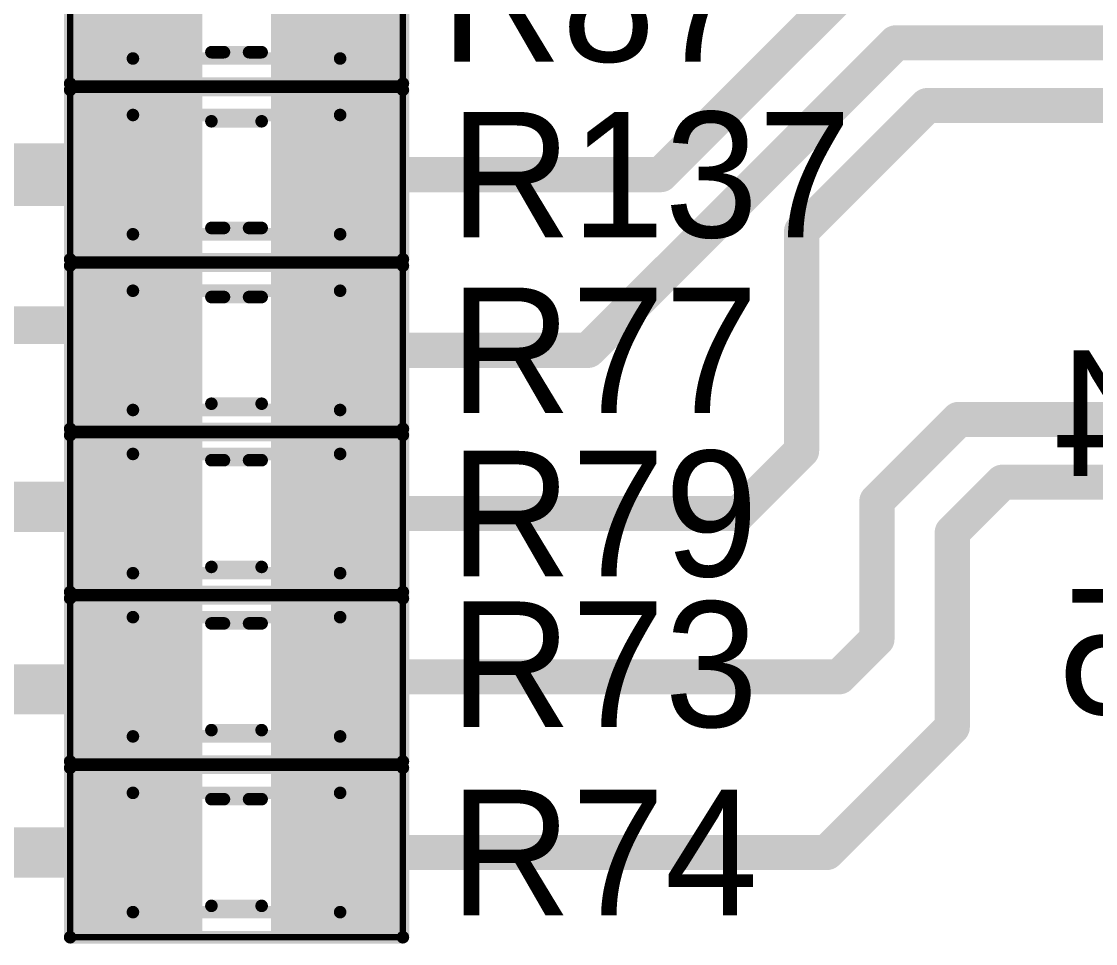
# Model space of a CAD drawing. Header units: millimetres. Extents: x 29 to 180, y 30 to 200.
# Drawn here: x 75.29 to 83.84, y 135.27 to 142.62 of the extents above; entities that cross this region are included whole.
import ezdxf

# ---------------------------------------------------------------- set-up
doc = ezdxf.new("R2010")
doc.units = ezdxf.units.MM
for name, color, linetype in [('BottomOverlay', 54, 'Continuous'), ('Mechanical13', 56, 'Continuous'), ('Mechanical15', 56, 'Continuous'), ('TopLayer', 1, 'Continuous'), ('TopOverlay', 2, 'Continuous'), ('TopPaste', 8, 'Continuous'), ('TopSolder', 216, 'Continuous')]:
    doc.layers.add(name, color=color, linetype=linetype)

# ---------------------------------------------------------------- blocks, each defined once
blk = doc.blocks.new('SMD_R_0603_188')
at = {"layer": 'Mechanical13', "const_width": 0.1}
for points in [[(-0.825, 0.475), (-0.825, -0.475)], [(0.825, 0.475), (-0.825, 0.475)], [(0.825, 0.475), (0.825, -0.475)], [(0.825, -0.475), (-0.825, -0.475)]]:
    blk.add_lwpolyline(points, dxfattribs=at)
at = {"layer": 'Mechanical13', "const_width": 0.05}
for points in [[(-0.85, 0.475, 1), (-0.8, 0.475, 1)], [(-0.85, 0.475, 1), (-0.8, 0.475, 1)], [(0.8, 0.475, 1), (0.85, 0.475, 1)], [(0.8, 0.475, 1), (0.85, 0.475, 1)], [(-0.85, -0.475, 1), (-0.8, -0.475, 1)], [(-0.85, -0.475, 1), (-0.8, -0.475, 1)], [(0.8, -0.475, 1), (0.85, -0.475, 1)], [(0.8, -0.475, 1), (0.85, -0.475, 1)]]:
    blk.add_lwpolyline(points, format="xyb", close=True, dxfattribs=at)
at = {"layer": 'Mechanical15', "const_width": 0.05}
for points in [[(-1.325, 0.675), (-1.325, -0.675)], [(1.325, 0.675), (-1.325, 0.675)], [(1.325, 0.675), (1.325, -0.675)], [(1.325, -0.675), (-1.325, -0.675)]]:
    blk.add_lwpolyline(points, dxfattribs=at)
at = {"layer": 'Mechanical15', "const_width": 0.025}
for points in [[(-1.3375, 0.675, 1), (-1.3125, 0.675, 1)], [(-1.3375, 0.675, 1), (-1.3125, 0.675, 1)], [(1.3125, 0.675, 1), (1.3375, 0.675, 1)], [(1.3125, 0.675, 1), (1.3375, 0.675, 1)], [(-1.3375, -0.675, 1), (-1.3125, -0.675, 1)], [(-1.3375, -0.675, 1), (-1.3125, -0.675, 1)], [(1.3125, -0.675, 1), (1.3375, -0.675, 1)], [(1.3125, -0.675, 1), (1.3375, -0.675, 1)]]:
    blk.add_lwpolyline(points, format="xyb", close=True, dxfattribs=at)
at = {"layer": 'TopLayer'}
for points in [[(-0.375, -0.525), (-0.375, 0.525), (-1.175, -0.525), (-1.175, 0.525)], [(1.175, -0.525), (1.175, 0.525), (0.375, -0.525), (0.375, 0.525)]]:
    blk.add_solid(points, dxfattribs=at)
at = {"layer": 'TopOverlay', "const_width": 0.1}
for points in [[(1.325, 0.675), (-1.325, 0.675)], [(-1.325, 0.675), (-1.325, -0.675)], [(1.325, 0.675), (1.325, -0.675)], [(-0.1, 0.425), (-0.2, 0.425)], [(0.1, 0.425), (-0.1, 0.425)], [(0.2, 0.425), (0.1, 0.425)], [(0.2, -0.425), (-0.2, -0.425)], [(1.325, -0.675), (-1.325, -0.675)]]:
    blk.add_lwpolyline(points, dxfattribs=at)
at = {"layer": 'TopOverlay', "const_width": 0.05}
for points in [[(-1.35, 0.675, 1), (-1.3, 0.675, 1)], [(-1.35, 0.675, 1), (-1.3, 0.675, 1)], [(1.3, 0.675, 1), (1.35, 0.675, 1)], [(1.3, 0.675, 1), (1.35, 0.675, 1)], [(-0.225, 0.425, 1), (-0.175, 0.425, 1)], [(-0.125, 0.425, 1), (-0.075, 0.425, 1)], [(-0.125, 0.425, 1), (-0.075, 0.425, 1)], [(0.075, 0.425, 1), (0.125, 0.425, 1)], [(0.075, 0.425, 1), (0.125, 0.425, 1)], [(0.175, 0.425, 1), (0.225, 0.425, 1)], [(-0.225, -0.425, 1), (-0.175, -0.425, 1)], [(0.175, -0.425, 1), (0.225, -0.425, 1)], [(-1.35, -0.675, 1), (-1.3, -0.675, 1)], [(-1.35, -0.675, 1), (-1.3, -0.675, 1)], [(1.3, -0.675, 1), (1.35, -0.675, 1)], [(1.3, -0.675, 1), (1.35, -0.675, 1)]]:
    blk.add_lwpolyline(points, format="xyb", close=True, dxfattribs=at)
at = {"layer": 'TopPaste'}
for points in [[(-0.375, -0.525), (-0.375, 0.525), (-1.175, -0.525), (-1.175, 0.525)], [(1.175, -0.525), (1.175, 0.525), (0.375, -0.525), (0.375, 0.525)]]:
    blk.add_solid(points, dxfattribs=at)
at = {"layer": 'TopSolder'}
for points in [[(-0.2734, -0.6266), (-0.2734, 0.6266), (-1.2766, -0.6266), (-1.2766, 0.6266)], [(1.2766, -0.6266), (1.2766, 0.6266), (0.2734, -0.6266), (0.2734, 0.6266)]]:
    blk.add_solid(points, dxfattribs=at)
blk = doc.blocks.new('SMD_R_0603_482')
at = {"layer": 'Mechanical13', "const_width": 0.1}
for points in [[(-0.825, -0.475), (-0.825, 0.475)], [(-0.825, 0.475), (0.825, 0.475)], [(0.825, -0.475), (0.825, 0.475)], [(-0.825, -0.475), (0.825, -0.475)]]:
    blk.add_lwpolyline(points, dxfattribs=at)
at = {"layer": 'Mechanical13', "const_width": 0.05}
for points in [[(-0.85, 0.475, 1), (-0.8, 0.475, 1)], [(-0.85, 0.475, 1), (-0.8, 0.475, 1)], [(0.8, 0.475, 1), (0.85, 0.475, 1)], [(0.8, 0.475, 1), (0.85, 0.475, 1)], [(-0.85, -0.475, 1), (-0.8, -0.475, 1)], [(-0.85, -0.475, 1), (-0.8, -0.475, 1)], [(0.8, -0.475, 1), (0.85, -0.475, 1)], [(0.8, -0.475, 1), (0.85, -0.475, 1)]]:
    blk.add_lwpolyline(points, format="xyb", close=True, dxfattribs=at)
at = {"layer": 'Mechanical15', "const_width": 0.05}
for points in [[(-1.325, -0.675), (-1.325, 0.675)], [(-1.325, 0.675), (1.325, 0.675)], [(1.325, -0.675), (1.325, 0.675)], [(-1.325, -0.675), (1.325, -0.675)]]:
    blk.add_lwpolyline(points, dxfattribs=at)
at = {"layer": 'Mechanical15', "const_width": 0.025}
for points in [[(-1.3375, 0.675, 1), (-1.3125, 0.675, 1)], [(-1.3375, 0.675, 1), (-1.3125, 0.675, 1)], [(1.3125, 0.675, 1), (1.3375, 0.675, 1)], [(1.3125, 0.675, 1), (1.3375, 0.675, 1)], [(-1.3375, -0.675, 1), (-1.3125, -0.675, 1)], [(-1.3375, -0.675, 1), (-1.3125, -0.675, 1)], [(1.3125, -0.675, 1), (1.3375, -0.675, 1)], [(1.3125, -0.675, 1), (1.3375, -0.675, 1)]]:
    blk.add_lwpolyline(points, format="xyb", close=True, dxfattribs=at)
at = {"layer": 'TopLayer'}
for points in [[(-0.375, -0.525), (-0.375, 0.525), (-1.175, -0.525), (-1.175, 0.525)], [(1.175, -0.525), (1.175, 0.525), (0.375, -0.525), (0.375, 0.525)]]:
    blk.add_solid(points, dxfattribs=at)
at = {"layer": 'TopOverlay', "const_width": 0.1}
for points in [[(-1.325, 0.675), (1.325, 0.675)], [(-1.325, -0.675), (-1.325, 0.675)], [(1.325, -0.675), (1.325, 0.675)], [(-0.2, 0.425), (-0.1, 0.425)], [(-0.1, 0.425), (0.1, 0.425)], [(0.1, 0.425), (0.2, 0.425)], [(-0.2, -0.425), (0.2, -0.425)], [(-1.325, -0.675), (1.325, -0.675)]]:
    blk.add_lwpolyline(points, dxfattribs=at)
at = {"layer": 'TopOverlay', "const_width": 0.05}
for points in [[(-1.35, 0.675, 1), (-1.3, 0.675, 1)], [(-1.35, 0.675, 1), (-1.3, 0.675, 1)], [(1.3, 0.675, 1), (1.35, 0.675, 1)], [(1.3, 0.675, 1), (1.35, 0.675, 1)], [(-0.225, 0.425, 1), (-0.175, 0.425, 1)], [(-0.125, 0.425, 1), (-0.075, 0.425, 1)], [(-0.125, 0.425, 1), (-0.075, 0.425, 1)], [(0.075, 0.425, 1), (0.125, 0.425, 1)], [(0.075, 0.425, 1), (0.125, 0.425, 1)], [(0.175, 0.425, 1), (0.225, 0.425, 1)], [(-0.225, -0.425, 1), (-0.175, -0.425, 1)], [(0.175, -0.425, 1), (0.225, -0.425, 1)], [(-1.35, -0.675, 1), (-1.3, -0.675, 1)], [(-1.35, -0.675, 1), (-1.3, -0.675, 1)], [(1.3, -0.675, 1), (1.35, -0.675, 1)], [(1.3, -0.675, 1), (1.35, -0.675, 1)]]:
    blk.add_lwpolyline(points, format="xyb", close=True, dxfattribs=at)
at = {"layer": 'TopPaste'}
for points in [[(-0.375, -0.525), (-0.375, 0.525), (-1.175, -0.525), (-1.175, 0.525)], [(1.175, -0.525), (1.175, 0.525), (0.375, -0.525), (0.375, 0.525)]]:
    blk.add_solid(points, dxfattribs=at)
at = {"layer": 'TopSolder'}
for points in [[(-0.2734, -0.6266), (-0.2734, 0.6266), (-1.2766, -0.6266), (-1.2766, 0.6266)], [(1.2766, -0.6266), (1.2766, 0.6266), (0.2734, -0.6266), (0.2734, 0.6266)]]:
    blk.add_solid(points, dxfattribs=at)
blk = doc.blocks.new('SMD_R_0603_483')
at = {"layer": 'Mechanical13', "const_width": 0.1}
for points in [[(-0.825, -0.475), (-0.825, 0.475)], [(-0.825, 0.475), (0.825, 0.475)], [(0.825, -0.475), (0.825, 0.475)], [(-0.825, -0.475), (0.825, -0.475)]]:
    blk.add_lwpolyline(points, dxfattribs=at)
at = {"layer": 'Mechanical13', "const_width": 0.05}
for points in [[(-0.85, 0.475, 1), (-0.8, 0.475, 1)], [(-0.85, 0.475, 1), (-0.8, 0.475, 1)], [(0.8, 0.475, 1), (0.85, 0.475, 1)], [(0.8, 0.475, 1), (0.85, 0.475, 1)], [(-0.85, -0.475, 1), (-0.8, -0.475, 1)], [(-0.85, -0.475, 1), (-0.8, -0.475, 1)], [(0.8, -0.475, 1), (0.85, -0.475, 1)], [(0.8, -0.475, 1), (0.85, -0.475, 1)]]:
    blk.add_lwpolyline(points, format="xyb", close=True, dxfattribs=at)
at = {"layer": 'Mechanical15', "const_width": 0.05}
for points in [[(-1.325, -0.675), (-1.325, 0.675)], [(-1.325, 0.675), (1.325, 0.675)], [(1.325, -0.675), (1.325, 0.675)], [(-1.325, -0.675), (1.325, -0.675)]]:
    blk.add_lwpolyline(points, dxfattribs=at)
at = {"layer": 'Mechanical15', "const_width": 0.025}
for points in [[(-1.3375, 0.675, 1), (-1.3125, 0.675, 1)], [(-1.3375, 0.675, 1), (-1.3125, 0.675, 1)], [(1.3125, 0.675, 1), (1.3375, 0.675, 1)], [(1.3125, 0.675, 1), (1.3375, 0.675, 1)], [(-1.3375, -0.675, 1), (-1.3125, -0.675, 1)], [(-1.3375, -0.675, 1), (-1.3125, -0.675, 1)], [(1.3125, -0.675, 1), (1.3375, -0.675, 1)], [(1.3125, -0.675, 1), (1.3375, -0.675, 1)]]:
    blk.add_lwpolyline(points, format="xyb", close=True, dxfattribs=at)
at = {"layer": 'TopLayer'}
for points in [[(-0.375, -0.525), (-0.375, 0.525), (-1.175, -0.525), (-1.175, 0.525)], [(1.175, -0.525), (1.175, 0.525), (0.375, -0.525), (0.375, 0.525)]]:
    blk.add_solid(points, dxfattribs=at)
at = {"layer": 'TopOverlay', "const_width": 0.1}
for points in [[(-1.325, 0.675), (1.325, 0.675)], [(-1.325, -0.675), (-1.325, 0.675)], [(1.325, -0.675), (1.325, 0.675)], [(-0.2, 0.425), (-0.1, 0.425)], [(-0.1, 0.425), (0.1, 0.425)], [(0.1, 0.425), (0.2, 0.425)], [(-0.2, -0.425), (0.2, -0.425)], [(-1.325, -0.675), (1.325, -0.675)]]:
    blk.add_lwpolyline(points, dxfattribs=at)
at = {"layer": 'TopOverlay', "const_width": 0.05}
for points in [[(-1.35, 0.675, 1), (-1.3, 0.675, 1)], [(-1.35, 0.675, 1), (-1.3, 0.675, 1)], [(1.3, 0.675, 1), (1.35, 0.675, 1)], [(1.3, 0.675, 1), (1.35, 0.675, 1)], [(-0.225, 0.425, 1), (-0.175, 0.425, 1)], [(-0.125, 0.425, 1), (-0.075, 0.425, 1)], [(-0.125, 0.425, 1), (-0.075, 0.425, 1)], [(0.075, 0.425, 1), (0.125, 0.425, 1)], [(0.075, 0.425, 1), (0.125, 0.425, 1)], [(0.175, 0.425, 1), (0.225, 0.425, 1)], [(-0.225, -0.425, 1), (-0.175, -0.425, 1)], [(0.175, -0.425, 1), (0.225, -0.425, 1)], [(-1.35, -0.675, 1), (-1.3, -0.675, 1)], [(-1.35, -0.675, 1), (-1.3, -0.675, 1)], [(1.3, -0.675, 1), (1.35, -0.675, 1)], [(1.3, -0.675, 1), (1.35, -0.675, 1)]]:
    blk.add_lwpolyline(points, format="xyb", close=True, dxfattribs=at)
at = {"layer": 'TopPaste'}
for points in [[(-0.375, -0.525), (-0.375, 0.525), (-1.175, -0.525), (-1.175, 0.525)], [(1.175, -0.525), (1.175, 0.525), (0.375, -0.525), (0.375, 0.525)]]:
    blk.add_solid(points, dxfattribs=at)
at = {"layer": 'TopSolder'}
for points in [[(-0.2734, -0.6266), (-0.2734, 0.6266), (-1.2766, -0.6266), (-1.2766, 0.6266)], [(1.2766, -0.6266), (1.2766, 0.6266), (0.2734, -0.6266), (0.2734, 0.6266)]]:
    blk.add_solid(points, dxfattribs=at)
blk = doc.blocks.new('SMD_R_0603_486')
at = {"layer": 'Mechanical13', "const_width": 0.1}
for points in [[(-0.825, -0.475), (-0.825, 0.475)], [(-0.825, 0.475), (0.825, 0.475)], [(0.825, -0.475), (0.825, 0.475)], [(-0.825, -0.475), (0.825, -0.475)]]:
    blk.add_lwpolyline(points, dxfattribs=at)
at = {"layer": 'Mechanical13', "const_width": 0.05}
for points in [[(-0.85, 0.475, 1), (-0.8, 0.475, 1)], [(-0.85, 0.475, 1), (-0.8, 0.475, 1)], [(0.8, 0.475, 1), (0.85, 0.475, 1)], [(0.8, 0.475, 1), (0.85, 0.475, 1)], [(-0.85, -0.475, 1), (-0.8, -0.475, 1)], [(-0.85, -0.475, 1), (-0.8, -0.475, 1)], [(0.8, -0.475, 1), (0.85, -0.475, 1)], [(0.8, -0.475, 1), (0.85, -0.475, 1)]]:
    blk.add_lwpolyline(points, format="xyb", close=True, dxfattribs=at)
at = {"layer": 'Mechanical15', "const_width": 0.05}
for points in [[(-1.325, -0.675), (-1.325, 0.675)], [(-1.325, 0.675), (1.325, 0.675)], [(1.325, -0.675), (1.325, 0.675)], [(-1.325, -0.675), (1.325, -0.675)]]:
    blk.add_lwpolyline(points, dxfattribs=at)
at = {"layer": 'Mechanical15', "const_width": 0.025}
for points in [[(-1.3375, 0.675, 1), (-1.3125, 0.675, 1)], [(-1.3375, 0.675, 1), (-1.3125, 0.675, 1)], [(1.3125, 0.675, 1), (1.3375, 0.675, 1)], [(1.3125, 0.675, 1), (1.3375, 0.675, 1)], [(-1.3375, -0.675, 1), (-1.3125, -0.675, 1)], [(-1.3375, -0.675, 1), (-1.3125, -0.675, 1)], [(1.3125, -0.675, 1), (1.3375, -0.675, 1)], [(1.3125, -0.675, 1), (1.3375, -0.675, 1)]]:
    blk.add_lwpolyline(points, format="xyb", close=True, dxfattribs=at)
at = {"layer": 'TopLayer'}
for points in [[(-0.375, -0.525), (-0.375, 0.525), (-1.175, -0.525), (-1.175, 0.525)], [(1.175, -0.525), (1.175, 0.525), (0.375, -0.525), (0.375, 0.525)]]:
    blk.add_solid(points, dxfattribs=at)
at = {"layer": 'TopOverlay', "const_width": 0.1}
for points in [[(-1.325, 0.675), (1.325, 0.675)], [(-1.325, -0.675), (-1.325, 0.675)], [(1.325, -0.675), (1.325, 0.675)], [(-0.2, 0.425), (-0.1, 0.425)], [(-0.1, 0.425), (0.1, 0.425)], [(0.1, 0.425), (0.2, 0.425)], [(-0.2, -0.425), (0.2, -0.425)], [(-1.325, -0.675), (1.325, -0.675)]]:
    blk.add_lwpolyline(points, dxfattribs=at)
at = {"layer": 'TopOverlay', "const_width": 0.05}
for points in [[(-1.35, 0.675, 1), (-1.3, 0.675, 1)], [(-1.35, 0.675, 1), (-1.3, 0.675, 1)], [(1.3, 0.675, 1), (1.35, 0.675, 1)], [(1.3, 0.675, 1), (1.35, 0.675, 1)], [(-0.225, 0.425, 1), (-0.175, 0.425, 1)], [(-0.125, 0.425, 1), (-0.075, 0.425, 1)], [(-0.125, 0.425, 1), (-0.075, 0.425, 1)], [(0.075, 0.425, 1), (0.125, 0.425, 1)], [(0.075, 0.425, 1), (0.125, 0.425, 1)], [(0.175, 0.425, 1), (0.225, 0.425, 1)], [(-0.225, -0.425, 1), (-0.175, -0.425, 1)], [(0.175, -0.425, 1), (0.225, -0.425, 1)], [(-1.35, -0.675, 1), (-1.3, -0.675, 1)], [(-1.35, -0.675, 1), (-1.3, -0.675, 1)], [(1.3, -0.675, 1), (1.35, -0.675, 1)], [(1.3, -0.675, 1), (1.35, -0.675, 1)]]:
    blk.add_lwpolyline(points, format="xyb", close=True, dxfattribs=at)
at = {"layer": 'TopPaste'}
for points in [[(-0.375, -0.525), (-0.375, 0.525), (-1.175, -0.525), (-1.175, 0.525)], [(1.175, -0.525), (1.175, 0.525), (0.375, -0.525), (0.375, 0.525)]]:
    blk.add_solid(points, dxfattribs=at)
at = {"layer": 'TopSolder'}
for points in [[(-0.2734, -0.6266), (-0.2734, 0.6266), (-1.2766, -0.6266), (-1.2766, 0.6266)], [(1.2766, -0.6266), (1.2766, 0.6266), (0.2734, -0.6266), (0.2734, 0.6266)]]:
    blk.add_solid(points, dxfattribs=at)
blk = doc.blocks.new('SMD_R_0603_488')
at = {"layer": 'Mechanical13', "const_width": 0.1}
for points in [[(-0.825, -0.475), (-0.825, 0.475)], [(-0.825, 0.475), (0.825, 0.475)], [(0.825, -0.475), (0.825, 0.475)], [(-0.825, -0.475), (0.825, -0.475)]]:
    blk.add_lwpolyline(points, dxfattribs=at)
at = {"layer": 'Mechanical13', "const_width": 0.05}
for points in [[(-0.85, 0.475, 1), (-0.8, 0.475, 1)], [(-0.85, 0.475, 1), (-0.8, 0.475, 1)], [(0.8, 0.475, 1), (0.85, 0.475, 1)], [(0.8, 0.475, 1), (0.85, 0.475, 1)], [(-0.85, -0.475, 1), (-0.8, -0.475, 1)], [(-0.85, -0.475, 1), (-0.8, -0.475, 1)], [(0.8, -0.475, 1), (0.85, -0.475, 1)], [(0.8, -0.475, 1), (0.85, -0.475, 1)]]:
    blk.add_lwpolyline(points, format="xyb", close=True, dxfattribs=at)
at = {"layer": 'Mechanical15', "const_width": 0.05}
for points in [[(-1.325, -0.675), (-1.325, 0.675)], [(-1.325, 0.675), (1.325, 0.675)], [(1.325, -0.675), (1.325, 0.675)], [(-1.325, -0.675), (1.325, -0.675)]]:
    blk.add_lwpolyline(points, dxfattribs=at)
at = {"layer": 'Mechanical15', "const_width": 0.025}
for points in [[(-1.3375, 0.675, 1), (-1.3125, 0.675, 1)], [(-1.3375, 0.675, 1), (-1.3125, 0.675, 1)], [(1.3125, 0.675, 1), (1.3375, 0.675, 1)], [(1.3125, 0.675, 1), (1.3375, 0.675, 1)], [(-1.3375, -0.675, 1), (-1.3125, -0.675, 1)], [(-1.3375, -0.675, 1), (-1.3125, -0.675, 1)], [(1.3125, -0.675, 1), (1.3375, -0.675, 1)], [(1.3125, -0.675, 1), (1.3375, -0.675, 1)]]:
    blk.add_lwpolyline(points, format="xyb", close=True, dxfattribs=at)
at = {"layer": 'TopLayer'}
for points in [[(-0.375, -0.525), (-0.375, 0.525), (-1.175, -0.525), (-1.175, 0.525)], [(1.175, -0.525), (1.175, 0.525), (0.375, -0.525), (0.375, 0.525)]]:
    blk.add_solid(points, dxfattribs=at)
at = {"layer": 'TopOverlay', "const_width": 0.1}
for points in [[(-1.325, 0.675), (1.325, 0.675)], [(-1.325, -0.675), (-1.325, 0.675)], [(1.325, -0.675), (1.325, 0.675)], [(-0.2, 0.425), (-0.1, 0.425)], [(-0.1, 0.425), (0.1, 0.425)], [(0.1, 0.425), (0.2, 0.425)], [(-0.2, -0.425), (0.2, -0.425)], [(-1.325, -0.675), (1.325, -0.675)]]:
    blk.add_lwpolyline(points, dxfattribs=at)
at = {"layer": 'TopOverlay', "const_width": 0.05}
for points in [[(-1.35, 0.675, 1), (-1.3, 0.675, 1)], [(-1.35, 0.675, 1), (-1.3, 0.675, 1)], [(1.3, 0.675, 1), (1.35, 0.675, 1)], [(1.3, 0.675, 1), (1.35, 0.675, 1)], [(-0.225, 0.425, 1), (-0.175, 0.425, 1)], [(-0.125, 0.425, 1), (-0.075, 0.425, 1)], [(-0.125, 0.425, 1), (-0.075, 0.425, 1)], [(0.075, 0.425, 1), (0.125, 0.425, 1)], [(0.075, 0.425, 1), (0.125, 0.425, 1)], [(0.175, 0.425, 1), (0.225, 0.425, 1)], [(-0.225, -0.425, 1), (-0.175, -0.425, 1)], [(0.175, -0.425, 1), (0.225, -0.425, 1)], [(-1.35, -0.675, 1), (-1.3, -0.675, 1)], [(-1.35, -0.675, 1), (-1.3, -0.675, 1)], [(1.3, -0.675, 1), (1.35, -0.675, 1)], [(1.3, -0.675, 1), (1.35, -0.675, 1)]]:
    blk.add_lwpolyline(points, format="xyb", close=True, dxfattribs=at)
at = {"layer": 'TopPaste'}
for points in [[(-0.375, -0.525), (-0.375, 0.525), (-1.175, -0.525), (-1.175, 0.525)], [(1.175, -0.525), (1.175, 0.525), (0.375, -0.525), (0.375, 0.525)]]:
    blk.add_solid(points, dxfattribs=at)
at = {"layer": 'TopSolder'}
for points in [[(-0.2734, -0.6266), (-0.2734, 0.6266), (-1.2766, -0.6266), (-1.2766, 0.6266)], [(1.2766, -0.6266), (1.2766, 0.6266), (0.2734, -0.6266), (0.2734, 0.6266)]]:
    blk.add_solid(points, dxfattribs=at)
blk = doc.blocks.new('SMD_R_0603_507')
at = {"layer": 'Mechanical13', "const_width": 0.1}
for points in [[(-0.825, 0.475), (-0.825, -0.475)], [(0.825, 0.475), (-0.825, 0.475)], [(0.825, 0.475), (0.825, -0.475)], [(0.825, -0.475), (-0.825, -0.475)]]:
    blk.add_lwpolyline(points, dxfattribs=at)
at = {"layer": 'Mechanical13', "const_width": 0.05}
for points in [[(-0.85, 0.475, 1), (-0.8, 0.475, 1)], [(-0.85, 0.475, 1), (-0.8, 0.475, 1)], [(0.8, 0.475, 1), (0.85, 0.475, 1)], [(0.8, 0.475, 1), (0.85, 0.475, 1)], [(-0.85, -0.475, 1), (-0.8, -0.475, 1)], [(-0.85, -0.475, 1), (-0.8, -0.475, 1)], [(0.8, -0.475, 1), (0.85, -0.475, 1)], [(0.8, -0.475, 1), (0.85, -0.475, 1)]]:
    blk.add_lwpolyline(points, format="xyb", close=True, dxfattribs=at)
at = {"layer": 'Mechanical15', "const_width": 0.05}
for points in [[(-1.325, 0.675), (-1.325, -0.675)], [(1.325, 0.675), (-1.325, 0.675)], [(1.325, 0.675), (1.325, -0.675)], [(1.325, -0.675), (-1.325, -0.675)]]:
    blk.add_lwpolyline(points, dxfattribs=at)
at = {"layer": 'Mechanical15', "const_width": 0.025}
for points in [[(-1.3375, 0.675, 1), (-1.3125, 0.675, 1)], [(-1.3375, 0.675, 1), (-1.3125, 0.675, 1)], [(1.3125, 0.675, 1), (1.3375, 0.675, 1)], [(1.3125, 0.675, 1), (1.3375, 0.675, 1)], [(-1.3375, -0.675, 1), (-1.3125, -0.675, 1)], [(-1.3375, -0.675, 1), (-1.3125, -0.675, 1)], [(1.3125, -0.675, 1), (1.3375, -0.675, 1)], [(1.3125, -0.675, 1), (1.3375, -0.675, 1)]]:
    blk.add_lwpolyline(points, format="xyb", close=True, dxfattribs=at)
at = {"layer": 'TopLayer'}
for points in [[(-0.375, -0.525), (-0.375, 0.525), (-1.175, -0.525), (-1.175, 0.525)], [(1.175, -0.525), (1.175, 0.525), (0.375, -0.525), (0.375, 0.525)]]:
    blk.add_solid(points, dxfattribs=at)
at = {"layer": 'TopOverlay', "const_width": 0.1}
for points in [[(1.325, 0.675), (-1.325, 0.675)], [(-1.325, 0.675), (-1.325, -0.675)], [(1.325, 0.675), (1.325, -0.675)], [(-0.1, 0.425), (-0.2, 0.425)], [(0.1, 0.425), (-0.1, 0.425)], [(0.2, 0.425), (0.1, 0.425)], [(0.2, -0.425), (-0.2, -0.425)], [(1.325, -0.675), (-1.325, -0.675)]]:
    blk.add_lwpolyline(points, dxfattribs=at)
at = {"layer": 'TopOverlay', "const_width": 0.05}
for points in [[(-1.35, 0.675, 1), (-1.3, 0.675, 1)], [(-1.35, 0.675, 1), (-1.3, 0.675, 1)], [(1.3, 0.675, 1), (1.35, 0.675, 1)], [(1.3, 0.675, 1), (1.35, 0.675, 1)], [(-0.225, 0.425, 1), (-0.175, 0.425, 1)], [(-0.125, 0.425, 1), (-0.075, 0.425, 1)], [(-0.125, 0.425, 1), (-0.075, 0.425, 1)], [(0.075, 0.425, 1), (0.125, 0.425, 1)], [(0.075, 0.425, 1), (0.125, 0.425, 1)], [(0.175, 0.425, 1), (0.225, 0.425, 1)], [(-0.225, -0.425, 1), (-0.175, -0.425, 1)], [(0.175, -0.425, 1), (0.225, -0.425, 1)], [(-1.35, -0.675, 1), (-1.3, -0.675, 1)], [(-1.35, -0.675, 1), (-1.3, -0.675, 1)], [(1.3, -0.675, 1), (1.35, -0.675, 1)], [(1.3, -0.675, 1), (1.35, -0.675, 1)]]:
    blk.add_lwpolyline(points, format="xyb", close=True, dxfattribs=at)
at = {"layer": 'TopPaste'}
for points in [[(-0.375, -0.525), (-0.375, 0.525), (-1.175, -0.525), (-1.175, 0.525)], [(1.175, -0.525), (1.175, 0.525), (0.375, -0.525), (0.375, 0.525)]]:
    blk.add_solid(points, dxfattribs=at)
at = {"layer": 'TopSolder'}
for points in [[(-0.2734, -0.6266), (-0.2734, 0.6266), (-1.2766, -0.6266), (-1.2766, 0.6266)], [(1.2766, -0.6266), (1.2766, 0.6266), (0.2734, -0.6266), (0.2734, 0.6266)]]:
    blk.add_solid(points, dxfattribs=at)

msp = doc.modelspace()

# ---------------------------------------------------------------- linework, layer by layer
at = {"layer": 'TopLayer'}
for points, const_width in [([(80.3788, 141.4), (82.9288, 143.95)], 0.28), ([(79.8, 140), (82.25, 142.45)], 0.28), ([(82.25, 142.45), (86.55, 142.45)], 0.28), ([(81.5, 140.95), (82.5, 141.95)], 0.28), ([(82.5, 141.95), (85.25, 141.95)], 0.28), ([(70.8, 141.4), (76.225, 141.4)], 0.5), ([(77.775, 141.4), (80.3788, 141.4)], 0.28), ([(81.5, 139.2), (81.5, 140.95)], 0.28), ([(74.1, 140.2), (76.025, 140.2)], 0.3), ([(76.025, 140.2), (76.225, 140)], 0.3), ([(77.775, 140), (79.8, 140)], 0.28), ([(82.1, 138.8), (82.75, 139.45)], 0.28), ([(82.75, 139.45), (85.25, 139.45)], 0.28), ([(81, 138.7), (81.5, 139.2)], 0.28), ([(82.7, 138.55), (83.1, 138.95)], 0.28), ([(83.1, 138.95), (85.25, 138.95)], 0.28), ([(48.1617, 138.754), (76.171, 138.754)], 0.4), ([(76.171, 138.754), (76.225, 138.7)], 0.4), ([(82.1, 137.7), (82.1, 138.8)], 0.28), ([(77.775, 138.7), (81, 138.7)], 0.28), ([(82.7, 137), (82.7, 138.55)], 0.28), ([(81.8, 137.4), (82.1, 137.7)], 0.28), ([(77.775, 137.4), (81.8, 137.4)], 0.28), ([(53.3, 137.3), (76.2, 137.3)], 0.4), ([(81.7, 136), (82.7, 137)], 0.28), ([(55.6, 136), (76.225, 136)], 0.4), ([(77.775, 136), (81.7, 136)], 0.28)]:
    msp.add_lwpolyline(points, dxfattribs=dict(at, const_width=const_width))
for points, const_width in [([(82.18, 142.45, 1), (82.32, 142.45, 1)], 0.14), ([(82.18, 142.45, 1), (82.32, 142.45, 1)], 0.14), ([(82.43, 141.95, 1), (82.57, 141.95, 1)], 0.14), ([(82.43, 141.95, 1), (82.57, 141.95, 1)], 0.14), ([(76.1, 141.4, 1), (76.35, 141.4, 1)], 0.25), ([(77.705, 141.4, 1), (77.845, 141.4, 1)], 0.14), ([(80.3088, 141.4, 1), (80.4488, 141.4, 1)], 0.14), ([(80.3088, 141.4, 1), (80.4488, 141.4, 1)], 0.14), ([(81.43, 140.95, 1), (81.57, 140.95, 1)], 0.14), ([(81.43, 140.95, 1), (81.57, 140.95, 1)], 0.14), ([(75.95, 140.2, 1), (76.1, 140.2, 1)], 0.15), ([(75.95, 140.2, 1), (76.1, 140.2, 1)], 0.15), ([(76.15, 140, 1), (76.3, 140, 1)], 0.15), ([(77.705, 140, 1), (77.845, 140, 1)], 0.14), ([(79.73, 140, 1), (79.87, 140, 1)], 0.14), ([(79.73, 140, 1), (79.87, 140, 1)], 0.14), ([(82.68, 139.45, 1), (82.82, 139.45, 1)], 0.14), ([(82.68, 139.45, 1), (82.82, 139.45, 1)], 0.14), ([(81.43, 139.2, 1), (81.57, 139.2, 1)], 0.14), ([(81.43, 139.2, 1), (81.57, 139.2, 1)], 0.14), ([(83.03, 138.95, 1), (83.17, 138.95, 1)], 0.14), ([(83.03, 138.95, 1), (83.17, 138.95, 1)], 0.14), ([(76.071, 138.754, 1), (76.271, 138.754, 1)], 0.2), ([(76.071, 138.754, 1), (76.271, 138.754, 1)], 0.2), ([(82.03, 138.8, 1), (82.17, 138.8, 1)], 0.14), ([(82.03, 138.8, 1), (82.17, 138.8, 1)], 0.14), ([(76.125, 138.7, 1), (76.325, 138.7, 1)], 0.2), ([(77.705, 138.7, 1), (77.845, 138.7, 1)], 0.14), ([(80.93, 138.7, 1), (81.07, 138.7, 1)], 0.14), ([(80.93, 138.7, 1), (81.07, 138.7, 1)], 0.14), ([(82.63, 138.55, 1), (82.77, 138.55, 1)], 0.14), ([(82.63, 138.55, 1), (82.77, 138.55, 1)], 0.14), ([(82.03, 137.7, 1), (82.17, 137.7, 1)], 0.14), ([(82.03, 137.7, 1), (82.17, 137.7, 1)], 0.14), ([(77.705, 137.4, 1), (77.845, 137.4, 1)], 0.14), ([(81.73, 137.4, 1), (81.87, 137.4, 1)], 0.14), ([(81.73, 137.4, 1), (81.87, 137.4, 1)], 0.14), ([(76.1, 137.3, 1), (76.3, 137.3, 1)], 0.2), ([(82.63, 137, 1), (82.77, 137, 1)], 0.14), ([(82.63, 137, 1), (82.77, 137, 1)], 0.14), ([(76.125, 136, 1), (76.325, 136, 1)], 0.2), ([(77.705, 136, 1), (77.845, 136, 1)], 0.14), ([(81.63, 136, 1), (81.77, 136, 1)], 0.14), ([(81.63, 136, 1), (81.77, 136, 1)], 0.14)]:
    msp.add_lwpolyline(points, format="xyb", close=True, dxfattribs=dict(at, const_width=const_width))

# ---------------------------------------------------------------- block references
for name, p, rotation in [('SMD_R_0603_188', (77, 142.8), 180), ('SMD_R_0603_507', (77, 141.4), 180), ('SMD_R_0603_486', (77, 140), 360), ('SMD_R_0603_488', (77, 138.7), 360), ('SMD_R_0603_482', (77, 137.4), 360), ('SMD_R_0603_483', (77, 136), 360)]:
    msp.add_blockref(name, p, dxfattribs=dict(rotation=rotation))

# ---------------------------------------------------------------- texts
at = {"layer": 'BottomOverlay', "text_generation_flag": 2}
for s, p in [('C14', (85.95, 139)), ('C15', (86, 137.1))]:
    msp.add_text(s, height=1, dxfattribs=at).set_placement(p)
at = {"layer": 'TopOverlay'}
for s, p in [('R87', (78.625, 142.3)), ('R137', (78.7, 140.9)), ('R77', (78.7, 139.5)), ('R79', (78.7, 138.2)), ('R73', (78.7, 137)), ('R74', (78.7, 135.5))]:
    msp.add_text(s, height=1, dxfattribs=at).set_placement(p)

doc.saveas('drawing.dxf')
